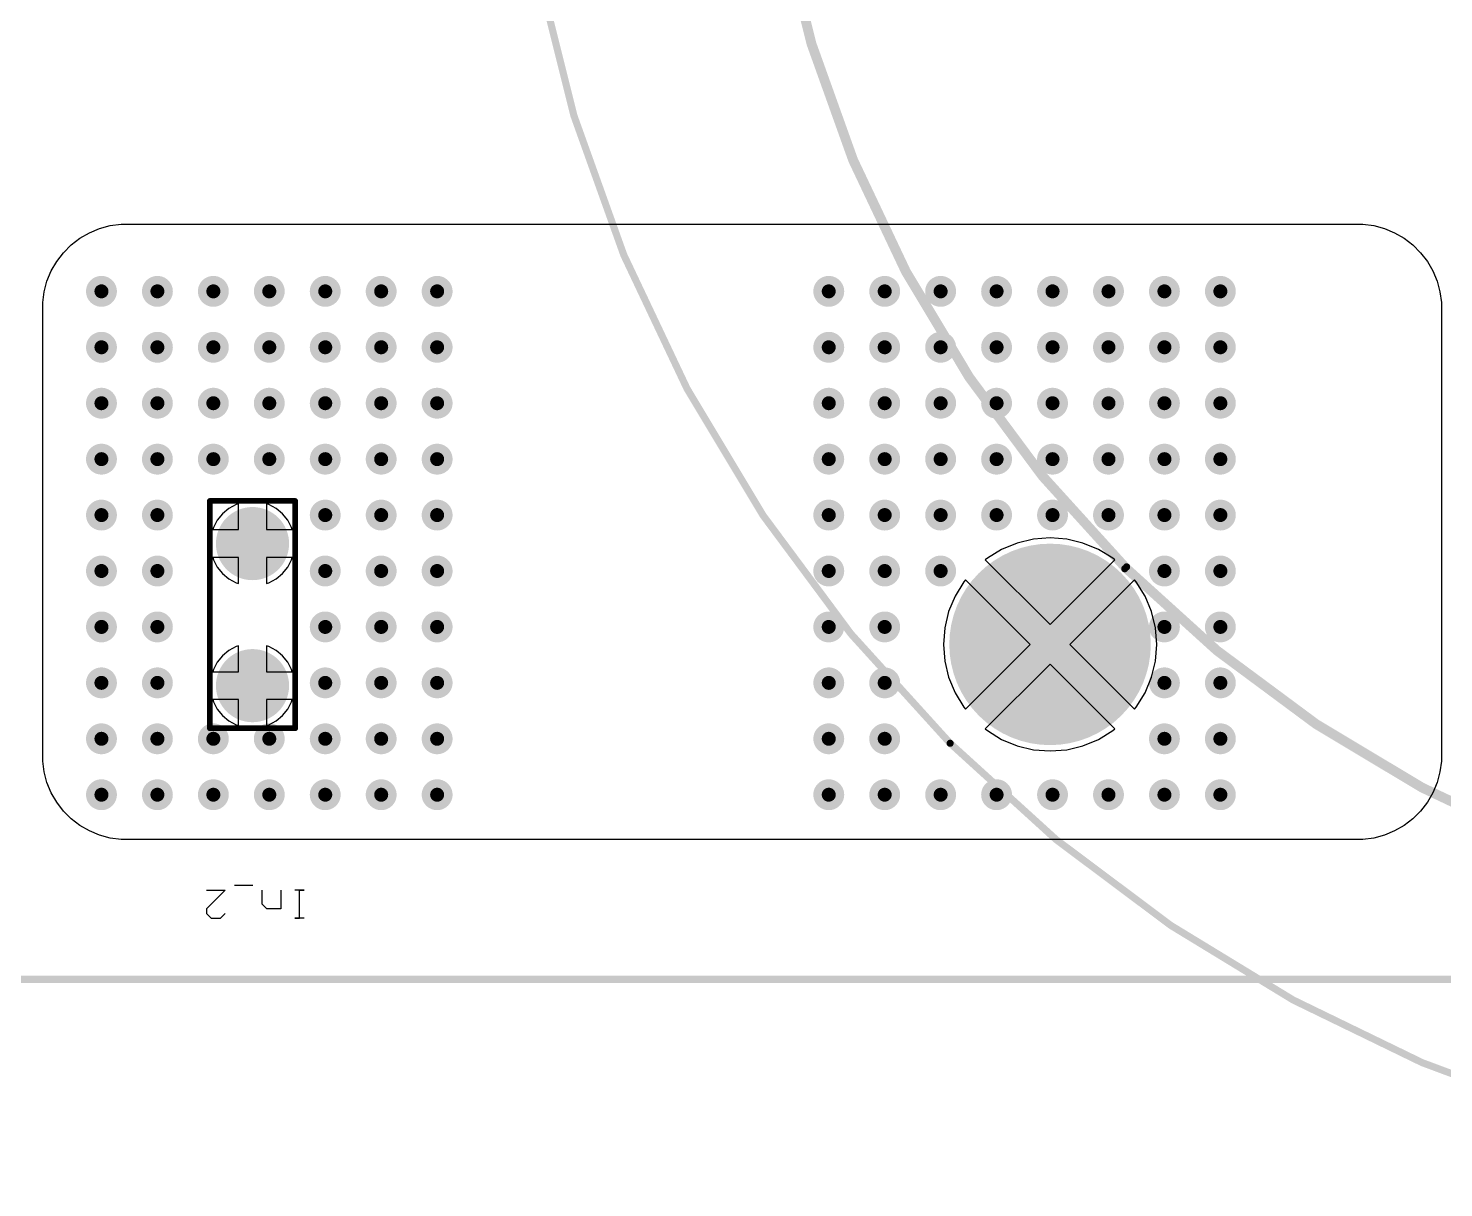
# Model space of a CAD drawing. Header units: millimetres. Extents: x -4 to 213, y -4 to 210.
# Drawn here: x 65.4 to 116, y 17.9 to 59.4 of the extents above; entities that cross this region are included whole.
import ezdxf

# ---------------------------------------------------------------- set-up
doc = ezdxf.new("R2010")
doc.units = ezdxf.units.MM
for name, color, linetype in [('BottomLayer', 5, 'Continuous'), ('BottomSolder', 6, 'Continuous'), ('Mechanical1', 6, 'Continuous'), ('Mechanical13', 56, 'Continuous'), ('Mechanical15', 56, 'Continuous'), ('MultiLayer', 9, 'Continuous'), ('PadHoleLayer', 156, 'Continuous'), ('TopLayer', 1, 'Continuous'), ('TopOverlay', 2, 'Continuous'), ('TopSolder', 216, 'Continuous'), ('ViaHoleLayer', 16, 'Continuous')]:
    doc.layers.add(name, color=color, linetype=linetype)

# ---------------------------------------------------------------- blocks, each defined once
blk = doc.blocks.new('DROSS__900_450_UH__R100230_041_000_33')
at = {"layer": 'BottomLayer', "const_width": 3.5}
blk.add_lwpolyline([(-50.55, -0.025, 1), (-47.05, -0.025, 1)], format="xyb", close=True, dxfattribs=at)
at = {"layer": 'BottomSolder', "const_width": 3.602}
blk.add_lwpolyline([(-50.601, -0.025, 1), (-46.999, -0.025, 1)], format="xyb", close=True, dxfattribs=at)
at = {"layer": 'Mechanical13'}
for points, const_width in [([(44.904, 0, 1), (-44.904, 0, 1)], 0.254), ([(-44.968, 0, 1), (-44.841, 0, 1)], 0.127)]:
    blk.add_lwpolyline(points, format="xyb", close=True, dxfattribs=dict(at, const_width=const_width))
at = {"layer": 'Mechanical15'}
for points, const_width in [([(53.825, 0, 1), (-53.825, 0, 1)], 0.254), ([(-53.889, 0, 1), (-53.762, 0, 1)], 0.127)]:
    blk.add_lwpolyline(points, format="xyb", close=True, dxfattribs=dict(at, const_width=const_width))
at = {"layer": 'MultiLayer', "const_width": 3.5}
blk.add_lwpolyline([(-50.55, -0.025, 1), (-47.05, -0.025, 1)], format="xyb", close=True, dxfattribs=at)
at = {"layer": 'PadHoleLayer', "const_width": 2.5}
blk.add_lwpolyline([(-50.05, -0.025, 1), (-47.55, -0.025, 1)], format="xyb", close=True, dxfattribs=at)
at = {"layer": 'TopLayer', "const_width": 3.5}
blk.add_lwpolyline([(-50.55, -0.025, 1), (-47.05, -0.025, 1)], format="xyb", close=True, dxfattribs=at)
at = {"layer": 'TopOverlay'}
for points, const_width in [([(45, 0, 1), (-45, 0, 1)], 0.254), ([(-45.063, 0, 1), (-44.936, 0, 1)], 0.127)]:
    blk.add_lwpolyline(points, format="xyb", close=True, dxfattribs=dict(at, const_width=const_width))
at = {"layer": 'TopSolder', "const_width": 3.602}
blk.add_lwpolyline([(-50.601, -0.025, 1), (-46.999, -0.025, 1)], format="xyb", close=True, dxfattribs=at)
blk = doc.blocks.new('63849_1_INSULATOR_154719_1__45')
at = {"layer": 'BottomLayer', "const_width": 1.206}
for points in [[(-0.603, 0, 1), (0.603, 0, 1)], [(4.477, 0, 1), (5.683, 0, 1)]]:
    blk.add_lwpolyline(points, format="xyb", close=True, dxfattribs=at)
at = {"layer": 'BottomSolder', "const_width": 1.308}
for points in [[(-0.654, 0, 1), (0.654, 0, 1)], [(4.426, 0, 1), (5.734, 0, 1)]]:
    blk.add_lwpolyline(points, format="xyb", close=True, dxfattribs=at)
at = {"layer": 'MultiLayer', "const_width": 1.206}
for points in [[(-0.603, 0, 1), (0.603, 0, 1)], [(4.477, 0, 1), (5.683, 0, 1)]]:
    blk.add_lwpolyline(points, format="xyb", close=True, dxfattribs=at)
at = {"layer": 'PadHoleLayer', "const_width": 0.75}
for points in [[(-0.375, 0, 1), (0.375, 0, 1)], [(4.705, 0, 1), (5.455, 0, 1)]]:
    blk.add_lwpolyline(points, format="xyb", close=True, dxfattribs=at)
at = {"layer": 'TopLayer', "const_width": 1.206}
for points in [[(-0.603, 0, 1), (0.603, 0, 1)], [(4.477, 0, 1), (5.683, 0, 1)]]:
    blk.add_lwpolyline(points, format="xyb", close=True, dxfattribs=at)
at = {"layer": 'TopOverlay', "const_width": 0.203}
for points in [[(6.604, 1.524), (-1.524, 1.524)], [(-1.524, -1.524), (-1.524, 1.524)], [(6.604, -1.524), (6.604, 1.524)], [(6.604, -1.524), (-1.524, -1.524)]]:
    blk.add_lwpolyline(points, dxfattribs=at)
at = {"layer": 'TopOverlay', "const_width": 0.102}
for points in [[(-1.575, 1.524, 1), (-1.473, 1.524, 1)], [(-1.575, 1.524, 1), (-1.473, 1.524, 1)], [(6.553, 1.524, 1), (6.655, 1.524, 1)], [(6.553, 1.524, 1), (6.655, 1.524, 1)], [(-1.575, -1.524, 1), (-1.473, -1.524, 1)], [(-1.575, -1.524, 1), (-1.473, -1.524, 1)], [(6.553, -1.524, 1), (6.655, -1.524, 1)], [(6.553, -1.524, 1), (6.655, -1.524, 1)]]:
    blk.add_lwpolyline(points, format="xyb", close=True, dxfattribs=at)
at = {"layer": 'TopSolder', "const_width": 1.308}
for points in [[(-0.654, 0, 1), (0.654, 0, 1)], [(4.426, 0, 1), (5.734, 0, 1)]]:
    blk.add_lwpolyline(points, format="xyb", close=True, dxfattribs=at)

msp = doc.modelspace()

# ---------------------------------------------------------------- linework, layer by layer
at = {"layer": 'BottomLayer'}
for p, q in [((67.57, 52.096), (67.934, 52.247)), ((67.934, 52.247), (68.313, 52.349)), ((68.313, 52.349), (68.703, 52.4)), ((68.703, 52.4), (68.9, 52.4)), ((68.9, 52.4), (112.9, 52.4)), ((112.9, 52.4), (112.9, 52.4)), ((112.9, 52.4), (112.9, 52.4)), ((112.9, 52.4), (113.097, 52.4)), ((113.097, 52.4), (113.487, 52.349)), ((113.487, 52.349), (113.866, 52.247)), ((113.866, 52.247), (114.23, 52.096)), ((66.64, 51.382), (66.918, 51.66)), ((66.918, 51.66), (67.23, 51.9)), ((67.23, 51.9), (67.57, 52.096)), ((114.23, 52.096), (114.57, 51.9)), ((114.57, 51.9), (114.882, 51.66)), ((114.882, 51.66), (115.16, 51.382)), ((66.4, 51.07), (66.64, 51.382)), ((115.16, 51.382), (115.4, 51.07)), ((66.053, 50.366), (66.204, 50.73)), ((66.204, 50.73), (66.4, 51.07)), ((115.4, 51.07), (115.596, 50.73)), ((115.596, 50.73), (115.747, 50.366)), ((65.951, 49.987), (66.053, 50.366)), ((115.747, 50.366), (115.849, 49.987)), ((65.9, 49.597), (65.951, 49.987)), ((65.9, 49.4), (65.9, 49.597)), ((115.849, 49.987), (115.9, 49.597)), ((115.9, 49.597), (115.9, 49.4)), ((65.9, 33.4), (65.9, 49.4)), ((65.9, 49.4), (65.9, 49.4)), ((65.9, 49.4), (65.9, 49.4)), ((115.9, 49.4), (115.9, 33.4)), ((65.9, 33.203), (65.9, 33.4)), ((115.9, 33.4), (115.9, 33.4)), ((115.9, 33.4), (115.9, 33.203)), ((65.951, 32.813), (65.9, 33.203)), ((115.9, 33.203), (115.849, 32.813)), ((66.053, 32.434), (65.951, 32.813)), ((66.204, 32.07), (66.053, 32.434)), ((115.747, 32.434), (115.596, 32.07)), ((115.849, 32.813), (115.747, 32.434)), ((66.4, 31.73), (66.204, 32.07)), ((115.596, 32.07), (115.4, 31.73)), ((66.64, 31.418), (66.4, 31.73)), ((66.918, 31.14), (66.64, 31.418)), ((115.16, 31.418), (114.882, 31.14)), ((115.4, 31.73), (115.16, 31.418)), ((67.23, 30.9), (66.918, 31.14)), ((67.57, 30.704), (67.23, 30.9)), ((114.57, 30.9), (114.23, 30.704)), ((114.882, 31.14), (114.57, 30.9)), ((67.934, 30.553), (67.57, 30.704)), ((68.313, 30.451), (67.934, 30.553)), ((68.703, 30.4), (68.313, 30.451)), ((68.9, 30.4), (68.703, 30.4)), ((112.9, 30.4), (68.9, 30.4)), ((68.9, 30.4), (68.9, 30.4)), ((113.097, 30.4), (112.9, 30.4)), ((113.487, 30.451), (113.097, 30.4)), ((113.866, 30.553), (113.487, 30.451)), ((114.23, 30.704), (113.866, 30.553))]:
    msp.add_line(p, q, dxfattribs=at)
at = {"layer": 'BottomLayer', "const_width": 0.45}
for points in [[(67.775, 50, 1), (68.225, 50, 1)], [(69.775, 50, 1), (70.225, 50, 1)], [(71.775, 50, 1), (72.225, 50, 1)], [(73.775, 50, 1), (74.225, 50, 1)], [(75.775, 50, 1), (76.225, 50, 1)], [(77.775, 50, 1), (78.225, 50, 1)], [(79.775, 50, 1), (80.225, 50, 1)], [(93.775, 50, 1), (94.225, 50, 1)], [(95.775, 50, 1), (96.225, 50, 1)], [(97.775, 50, 1), (98.225, 50, 1)], [(99.775, 50, 1), (100.225, 50, 1)], [(101.775, 50, 1), (102.225, 50, 1)], [(103.775, 50, 1), (104.225, 50, 1)], [(105.775, 50, 1), (106.225, 50, 1)], [(107.775, 50, 1), (108.225, 50, 1)], [(67.775, 48, 1), (68.225, 48, 1)], [(69.775, 48, 1), (70.225, 48, 1)], [(71.775, 48, 1), (72.225, 48, 1)], [(73.775, 48, 1), (74.225, 48, 1)], [(75.775, 48, 1), (76.225, 48, 1)], [(77.775, 48, 1), (78.225, 48, 1)], [(79.775, 48, 1), (80.225, 48, 1)], [(93.775, 48, 1), (94.225, 48, 1)], [(95.775, 48, 1), (96.225, 48, 1)], [(97.775, 48, 1), (98.225, 48, 1)], [(99.775, 48, 1), (100.225, 48, 1)], [(101.775, 48, 1), (102.225, 48, 1)], [(103.775, 48, 1), (104.225, 48, 1)], [(105.775, 48, 1), (106.225, 48, 1)], [(107.775, 48, 1), (108.225, 48, 1)], [(67.775, 46, 1), (68.225, 46, 1)], [(69.775, 46, 1), (70.225, 46, 1)], [(71.775, 46, 1), (72.225, 46, 1)], [(73.775, 46, 1), (74.225, 46, 1)], [(75.775, 46, 1), (76.225, 46, 1)], [(77.775, 46, 1), (78.225, 46, 1)], [(79.775, 46, 1), (80.225, 46, 1)], [(93.775, 46, 1), (94.225, 46, 1)], [(95.775, 46, 1), (96.225, 46, 1)], [(97.775, 46, 1), (98.225, 46, 1)], [(99.775, 46, 1), (100.225, 46, 1)], [(101.775, 46, 1), (102.225, 46, 1)], [(103.775, 46, 1), (104.225, 46, 1)], [(105.775, 46, 1), (106.225, 46, 1)], [(107.775, 46, 1), (108.225, 46, 1)], [(67.775, 44, 1), (68.225, 44, 1)], [(69.775, 44, 1), (70.225, 44, 1)], [(71.775, 44, 1), (72.225, 44, 1)], [(73.775, 44, 1), (74.225, 44, 1)], [(75.775, 44, 1), (76.225, 44, 1)], [(77.775, 44, 1), (78.225, 44, 1)], [(79.775, 44, 1), (80.225, 44, 1)], [(93.775, 44, 1), (94.225, 44, 1)], [(95.775, 44, 1), (96.225, 44, 1)], [(97.775, 44, 1), (98.225, 44, 1)], [(99.775, 44, 1), (100.225, 44, 1)], [(101.775, 44, 1), (102.225, 44, 1)], [(103.775, 44, 1), (104.225, 44, 1)], [(105.775, 44, 1), (106.225, 44, 1)], [(107.775, 44, 1), (108.225, 44, 1)], [(67.775, 42, 1), (68.225, 42, 1)], [(69.775, 42, 1), (70.225, 42, 1)], [(75.775, 42, 1), (76.225, 42, 1)], [(77.775, 42, 1), (78.225, 42, 1)], [(79.775, 42, 1), (80.225, 42, 1)], [(93.775, 42, 1), (94.225, 42, 1)], [(95.775, 42, 1), (96.225, 42, 1)], [(97.775, 42, 1), (98.225, 42, 1)], [(99.775, 42, 1), (100.225, 42, 1)], [(101.775, 42, 1), (102.225, 42, 1)], [(103.775, 42, 1), (104.225, 42, 1)], [(105.775, 42, 1), (106.225, 42, 1)], [(107.775, 42, 1), (108.225, 42, 1)], [(67.775, 40, 1), (68.225, 40, 1)], [(69.775, 40, 1), (70.225, 40, 1)], [(75.775, 40, 1), (76.225, 40, 1)], [(77.775, 40, 1), (78.225, 40, 1)], [(79.775, 40, 1), (80.225, 40, 1)], [(93.775, 40, 1), (94.225, 40, 1)], [(95.775, 40, 1), (96.225, 40, 1)], [(97.775, 40, 1), (98.225, 40, 1)], [(105.775, 40, 1), (106.225, 40, 1)], [(107.775, 40, 1), (108.225, 40, 1)], [(67.775, 38, 1), (68.225, 38, 1)], [(69.775, 38, 1), (70.225, 38, 1)], [(75.775, 38, 1), (76.225, 38, 1)], [(77.775, 38, 1), (78.225, 38, 1)], [(79.775, 38, 1), (80.225, 38, 1)], [(93.775, 38, 1), (94.225, 38, 1)], [(95.775, 38, 1), (96.225, 38, 1)], [(105.775, 38, 1), (106.225, 38, 1)], [(107.775, 38, 1), (108.225, 38, 1)], [(67.775, 36, 1), (68.225, 36, 1)], [(69.775, 36, 1), (70.225, 36, 1)], [(75.775, 36, 1), (76.225, 36, 1)], [(77.775, 36, 1), (78.225, 36, 1)], [(79.775, 36, 1), (80.225, 36, 1)], [(93.775, 36, 1), (94.225, 36, 1)], [(95.775, 36, 1), (96.225, 36, 1)], [(105.775, 36, 1), (106.225, 36, 1)], [(107.775, 36, 1), (108.225, 36, 1)], [(67.775, 34, 1), (68.225, 34, 1)], [(69.775, 34, 1), (70.225, 34, 1)], [(71.775, 34, 1), (72.225, 34, 1)], [(73.775, 34, 1), (74.225, 34, 1)], [(75.775, 34, 1), (76.225, 34, 1)], [(77.775, 34, 1), (78.225, 34, 1)], [(79.775, 34, 1), (80.225, 34, 1)], [(93.775, 34, 1), (94.225, 34, 1)], [(95.775, 34, 1), (96.225, 34, 1)], [(105.775, 34, 1), (106.225, 34, 1)], [(107.775, 34, 1), (108.225, 34, 1)], [(67.775, 32, 1), (68.225, 32, 1)], [(69.775, 32, 1), (70.225, 32, 1)], [(71.775, 32, 1), (72.225, 32, 1)], [(73.775, 32, 1), (74.225, 32, 1)], [(75.775, 32, 1), (76.225, 32, 1)], [(77.775, 32, 1), (78.225, 32, 1)], [(79.775, 32, 1), (80.225, 32, 1)], [(93.775, 32, 1), (94.225, 32, 1)], [(95.775, 32, 1), (96.225, 32, 1)], [(97.775, 32, 1), (98.225, 32, 1)], [(99.775, 32, 1), (100.225, 32, 1)], [(101.775, 32, 1), (102.225, 32, 1)], [(103.775, 32, 1), (104.225, 32, 1)], [(105.775, 32, 1), (106.225, 32, 1)], [(107.775, 32, 1), (108.225, 32, 1)]]:
    msp.add_lwpolyline(points, format="xyb", close=True, dxfattribs=at)
at = {"layer": 'BottomSolder', "const_width": 0.552}
for points in [[(67.724, 50, 1), (68.276, 50, 1)], [(69.724, 50, 1), (70.276, 50, 1)], [(71.724, 50, 1), (72.276, 50, 1)], [(73.724, 50, 1), (74.276, 50, 1)], [(75.724, 50, 1), (76.276, 50, 1)], [(77.724, 50, 1), (78.276, 50, 1)], [(79.724, 50, 1), (80.276, 50, 1)], [(93.724, 50, 1), (94.276, 50, 1)], [(95.724, 50, 1), (96.276, 50, 1)], [(97.724, 50, 1), (98.276, 50, 1)], [(99.724, 50, 1), (100.276, 50, 1)], [(101.724, 50, 1), (102.276, 50, 1)], [(103.724, 50, 1), (104.276, 50, 1)], [(105.724, 50, 1), (106.276, 50, 1)], [(107.724, 50, 1), (108.276, 50, 1)], [(67.724, 48, 1), (68.276, 48, 1)], [(69.724, 48, 1), (70.276, 48, 1)], [(71.724, 48, 1), (72.276, 48, 1)], [(73.724, 48, 1), (74.276, 48, 1)], [(75.724, 48, 1), (76.276, 48, 1)], [(77.724, 48, 1), (78.276, 48, 1)], [(79.724, 48, 1), (80.276, 48, 1)], [(93.724, 48, 1), (94.276, 48, 1)], [(95.724, 48, 1), (96.276, 48, 1)], [(97.724, 48, 1), (98.276, 48, 1)], [(99.724, 48, 1), (100.276, 48, 1)], [(101.724, 48, 1), (102.276, 48, 1)], [(103.724, 48, 1), (104.276, 48, 1)], [(105.724, 48, 1), (106.276, 48, 1)], [(107.724, 48, 1), (108.276, 48, 1)], [(67.724, 46, 1), (68.276, 46, 1)], [(69.724, 46, 1), (70.276, 46, 1)], [(71.724, 46, 1), (72.276, 46, 1)], [(73.724, 46, 1), (74.276, 46, 1)], [(75.724, 46, 1), (76.276, 46, 1)], [(77.724, 46, 1), (78.276, 46, 1)], [(79.724, 46, 1), (80.276, 46, 1)], [(93.724, 46, 1), (94.276, 46, 1)], [(95.724, 46, 1), (96.276, 46, 1)], [(97.724, 46, 1), (98.276, 46, 1)], [(99.724, 46, 1), (100.276, 46, 1)], [(101.724, 46, 1), (102.276, 46, 1)], [(103.724, 46, 1), (104.276, 46, 1)], [(105.724, 46, 1), (106.276, 46, 1)], [(107.724, 46, 1), (108.276, 46, 1)], [(67.724, 44, 1), (68.276, 44, 1)], [(69.724, 44, 1), (70.276, 44, 1)], [(71.724, 44, 1), (72.276, 44, 1)], [(73.724, 44, 1), (74.276, 44, 1)], [(75.724, 44, 1), (76.276, 44, 1)], [(77.724, 44, 1), (78.276, 44, 1)], [(79.724, 44, 1), (80.276, 44, 1)], [(93.724, 44, 1), (94.276, 44, 1)], [(95.724, 44, 1), (96.276, 44, 1)], [(97.724, 44, 1), (98.276, 44, 1)], [(99.724, 44, 1), (100.276, 44, 1)], [(101.724, 44, 1), (102.276, 44, 1)], [(103.724, 44, 1), (104.276, 44, 1)], [(105.724, 44, 1), (106.276, 44, 1)], [(107.724, 44, 1), (108.276, 44, 1)], [(67.724, 42, 1), (68.276, 42, 1)], [(69.724, 42, 1), (70.276, 42, 1)], [(75.724, 42, 1), (76.276, 42, 1)], [(77.724, 42, 1), (78.276, 42, 1)], [(79.724, 42, 1), (80.276, 42, 1)], [(93.724, 42, 1), (94.276, 42, 1)], [(95.724, 42, 1), (96.276, 42, 1)], [(97.724, 42, 1), (98.276, 42, 1)], [(99.724, 42, 1), (100.276, 42, 1)], [(101.724, 42, 1), (102.276, 42, 1)], [(103.724, 42, 1), (104.276, 42, 1)], [(105.724, 42, 1), (106.276, 42, 1)], [(107.724, 42, 1), (108.276, 42, 1)], [(67.724, 40, 1), (68.276, 40, 1)], [(69.724, 40, 1), (70.276, 40, 1)], [(75.724, 40, 1), (76.276, 40, 1)], [(77.724, 40, 1), (78.276, 40, 1)], [(79.724, 40, 1), (80.276, 40, 1)], [(93.724, 40, 1), (94.276, 40, 1)], [(95.724, 40, 1), (96.276, 40, 1)], [(97.724, 40, 1), (98.276, 40, 1)], [(105.724, 40, 1), (106.276, 40, 1)], [(107.724, 40, 1), (108.276, 40, 1)], [(67.724, 38, 1), (68.276, 38, 1)], [(69.724, 38, 1), (70.276, 38, 1)], [(75.724, 38, 1), (76.276, 38, 1)], [(77.724, 38, 1), (78.276, 38, 1)], [(79.724, 38, 1), (80.276, 38, 1)], [(93.724, 38, 1), (94.276, 38, 1)], [(95.724, 38, 1), (96.276, 38, 1)], [(105.724, 38, 1), (106.276, 38, 1)], [(107.724, 38, 1), (108.276, 38, 1)], [(67.724, 36, 1), (68.276, 36, 1)], [(69.724, 36, 1), (70.276, 36, 1)], [(75.724, 36, 1), (76.276, 36, 1)], [(77.724, 36, 1), (78.276, 36, 1)], [(79.724, 36, 1), (80.276, 36, 1)], [(93.724, 36, 1), (94.276, 36, 1)], [(95.724, 36, 1), (96.276, 36, 1)], [(105.724, 36, 1), (106.276, 36, 1)], [(107.724, 36, 1), (108.276, 36, 1)], [(67.724, 34, 1), (68.276, 34, 1)], [(69.724, 34, 1), (70.276, 34, 1)], [(71.724, 34, 1), (72.276, 34, 1)], [(73.724, 34, 1), (74.276, 34, 1)], [(75.724, 34, 1), (76.276, 34, 1)], [(77.724, 34, 1), (78.276, 34, 1)], [(79.724, 34, 1), (80.276, 34, 1)], [(93.724, 34, 1), (94.276, 34, 1)], [(95.724, 34, 1), (96.276, 34, 1)], [(105.724, 34, 1), (106.276, 34, 1)], [(107.724, 34, 1), (108.276, 34, 1)], [(67.724, 32, 1), (68.276, 32, 1)], [(69.724, 32, 1), (70.276, 32, 1)], [(71.724, 32, 1), (72.276, 32, 1)], [(73.724, 32, 1), (74.276, 32, 1)], [(75.724, 32, 1), (76.276, 32, 1)], [(77.724, 32, 1), (78.276, 32, 1)], [(79.724, 32, 1), (80.276, 32, 1)], [(93.724, 32, 1), (94.276, 32, 1)], [(95.724, 32, 1), (96.276, 32, 1)], [(97.724, 32, 1), (98.276, 32, 1)], [(99.724, 32, 1), (100.276, 32, 1)], [(101.724, 32, 1), (102.276, 32, 1)], [(103.724, 32, 1), (104.276, 32, 1)], [(105.724, 32, 1), (106.276, 32, 1)], [(107.724, 32, 1), (108.276, 32, 1)]]:
    msp.add_lwpolyline(points, format="xyb", close=True, dxfattribs=at)
at = {"layer": 'Mechanical1', "const_width": 0.254}
msp.add_lwpolyline([(27.4, 25.4), (180.4, 25.4)], dxfattribs=at)
at = {"layer": 'MultiLayer', "const_width": 0.45}
for points in [[(67.775, 50, 1), (68.225, 50, 1)], [(69.775, 50, 1), (70.225, 50, 1)], [(71.775, 50, 1), (72.225, 50, 1)], [(73.775, 50, 1), (74.225, 50, 1)], [(75.775, 50, 1), (76.225, 50, 1)], [(77.775, 50, 1), (78.225, 50, 1)], [(79.775, 50, 1), (80.225, 50, 1)], [(93.775, 50, 1), (94.225, 50, 1)], [(95.775, 50, 1), (96.225, 50, 1)], [(97.775, 50, 1), (98.225, 50, 1)], [(99.775, 50, 1), (100.225, 50, 1)], [(101.775, 50, 1), (102.225, 50, 1)], [(103.775, 50, 1), (104.225, 50, 1)], [(105.775, 50, 1), (106.225, 50, 1)], [(107.775, 50, 1), (108.225, 50, 1)], [(67.775, 48, 1), (68.225, 48, 1)], [(69.775, 48, 1), (70.225, 48, 1)], [(71.775, 48, 1), (72.225, 48, 1)], [(73.775, 48, 1), (74.225, 48, 1)], [(75.775, 48, 1), (76.225, 48, 1)], [(77.775, 48, 1), (78.225, 48, 1)], [(79.775, 48, 1), (80.225, 48, 1)], [(93.775, 48, 1), (94.225, 48, 1)], [(95.775, 48, 1), (96.225, 48, 1)], [(97.775, 48, 1), (98.225, 48, 1)], [(99.775, 48, 1), (100.225, 48, 1)], [(101.775, 48, 1), (102.225, 48, 1)], [(103.775, 48, 1), (104.225, 48, 1)], [(105.775, 48, 1), (106.225, 48, 1)], [(107.775, 48, 1), (108.225, 48, 1)], [(67.775, 46, 1), (68.225, 46, 1)], [(69.775, 46, 1), (70.225, 46, 1)], [(71.775, 46, 1), (72.225, 46, 1)], [(73.775, 46, 1), (74.225, 46, 1)], [(75.775, 46, 1), (76.225, 46, 1)], [(77.775, 46, 1), (78.225, 46, 1)], [(79.775, 46, 1), (80.225, 46, 1)], [(93.775, 46, 1), (94.225, 46, 1)], [(95.775, 46, 1), (96.225, 46, 1)], [(97.775, 46, 1), (98.225, 46, 1)], [(99.775, 46, 1), (100.225, 46, 1)], [(101.775, 46, 1), (102.225, 46, 1)], [(103.775, 46, 1), (104.225, 46, 1)], [(105.775, 46, 1), (106.225, 46, 1)], [(107.775, 46, 1), (108.225, 46, 1)], [(67.775, 44, 1), (68.225, 44, 1)], [(69.775, 44, 1), (70.225, 44, 1)], [(71.775, 44, 1), (72.225, 44, 1)], [(73.775, 44, 1), (74.225, 44, 1)], [(75.775, 44, 1), (76.225, 44, 1)], [(77.775, 44, 1), (78.225, 44, 1)], [(79.775, 44, 1), (80.225, 44, 1)], [(93.775, 44, 1), (94.225, 44, 1)], [(95.775, 44, 1), (96.225, 44, 1)], [(97.775, 44, 1), (98.225, 44, 1)], [(99.775, 44, 1), (100.225, 44, 1)], [(101.775, 44, 1), (102.225, 44, 1)], [(103.775, 44, 1), (104.225, 44, 1)], [(105.775, 44, 1), (106.225, 44, 1)], [(107.775, 44, 1), (108.225, 44, 1)], [(67.775, 42, 1), (68.225, 42, 1)], [(69.775, 42, 1), (70.225, 42, 1)], [(75.775, 42, 1), (76.225, 42, 1)], [(77.775, 42, 1), (78.225, 42, 1)], [(79.775, 42, 1), (80.225, 42, 1)], [(93.775, 42, 1), (94.225, 42, 1)], [(95.775, 42, 1), (96.225, 42, 1)], [(97.775, 42, 1), (98.225, 42, 1)], [(99.775, 42, 1), (100.225, 42, 1)], [(101.775, 42, 1), (102.225, 42, 1)], [(103.775, 42, 1), (104.225, 42, 1)], [(105.775, 42, 1), (106.225, 42, 1)], [(107.775, 42, 1), (108.225, 42, 1)], [(67.775, 40, 1), (68.225, 40, 1)], [(69.775, 40, 1), (70.225, 40, 1)], [(75.775, 40, 1), (76.225, 40, 1)], [(77.775, 40, 1), (78.225, 40, 1)], [(79.775, 40, 1), (80.225, 40, 1)], [(93.775, 40, 1), (94.225, 40, 1)], [(95.775, 40, 1), (96.225, 40, 1)], [(97.775, 40, 1), (98.225, 40, 1)], [(105.775, 40, 1), (106.225, 40, 1)], [(107.775, 40, 1), (108.225, 40, 1)], [(67.775, 38, 1), (68.225, 38, 1)], [(69.775, 38, 1), (70.225, 38, 1)], [(75.775, 38, 1), (76.225, 38, 1)], [(77.775, 38, 1), (78.225, 38, 1)], [(79.775, 38, 1), (80.225, 38, 1)], [(93.775, 38, 1), (94.225, 38, 1)], [(95.775, 38, 1), (96.225, 38, 1)], [(105.775, 38, 1), (106.225, 38, 1)], [(107.775, 38, 1), (108.225, 38, 1)], [(67.775, 36, 1), (68.225, 36, 1)], [(69.775, 36, 1), (70.225, 36, 1)], [(75.775, 36, 1), (76.225, 36, 1)], [(77.775, 36, 1), (78.225, 36, 1)], [(79.775, 36, 1), (80.225, 36, 1)], [(93.775, 36, 1), (94.225, 36, 1)], [(95.775, 36, 1), (96.225, 36, 1)], [(105.775, 36, 1), (106.225, 36, 1)], [(107.775, 36, 1), (108.225, 36, 1)], [(67.775, 34, 1), (68.225, 34, 1)], [(69.775, 34, 1), (70.225, 34, 1)], [(71.775, 34, 1), (72.225, 34, 1)], [(73.775, 34, 1), (74.225, 34, 1)], [(75.775, 34, 1), (76.225, 34, 1)], [(77.775, 34, 1), (78.225, 34, 1)], [(79.775, 34, 1), (80.225, 34, 1)], [(93.775, 34, 1), (94.225, 34, 1)], [(95.775, 34, 1), (96.225, 34, 1)], [(105.775, 34, 1), (106.225, 34, 1)], [(107.775, 34, 1), (108.225, 34, 1)], [(67.775, 32, 1), (68.225, 32, 1)], [(69.775, 32, 1), (70.225, 32, 1)], [(71.775, 32, 1), (72.225, 32, 1)], [(73.775, 32, 1), (74.225, 32, 1)], [(75.775, 32, 1), (76.225, 32, 1)], [(77.775, 32, 1), (78.225, 32, 1)], [(79.775, 32, 1), (80.225, 32, 1)], [(93.775, 32, 1), (94.225, 32, 1)], [(95.775, 32, 1), (96.225, 32, 1)], [(97.775, 32, 1), (98.225, 32, 1)], [(99.775, 32, 1), (100.225, 32, 1)], [(101.775, 32, 1), (102.225, 32, 1)], [(103.775, 32, 1), (104.225, 32, 1)], [(105.775, 32, 1), (106.225, 32, 1)], [(107.775, 32, 1), (108.225, 32, 1)]]:
    msp.add_lwpolyline(points, format="xyb", close=True, dxfattribs=at)
at = {"layer": 'TopLayer'}
for p, q in [((67.57, 52.096), (67.934, 52.247)), ((67.934, 52.247), (68.313, 52.349)), ((68.313, 52.349), (68.703, 52.4)), ((68.703, 52.4), (68.9, 52.4)), ((68.9, 52.4), (112.9, 52.4)), ((112.9, 52.4), (112.9, 52.4)), ((112.9, 52.4), (113.097, 52.4)), ((113.097, 52.4), (113.487, 52.349)), ((113.487, 52.349), (113.866, 52.247)), ((113.866, 52.247), (114.23, 52.096)), ((66.64, 51.382), (66.918, 51.66)), ((66.918, 51.66), (67.23, 51.9)), ((67.23, 51.9), (67.57, 52.096)), ((114.23, 52.096), (114.57, 51.9)), ((114.57, 51.9), (114.882, 51.66)), ((114.882, 51.66), (115.16, 51.382)), ((66.4, 51.07), (66.64, 51.382)), ((115.16, 51.382), (115.4, 51.07)), ((66.053, 50.366), (66.204, 50.73)), ((66.204, 50.73), (66.4, 51.07)), ((115.4, 51.07), (115.596, 50.73)), ((115.596, 50.73), (115.747, 50.366)), ((65.951, 49.987), (66.053, 50.366)), ((115.747, 50.366), (115.849, 49.987)), ((65.9, 49.597), (65.951, 49.987)), ((65.9, 49.4), (65.9, 49.597)), ((115.849, 49.987), (115.9, 49.597)), ((115.9, 49.597), (115.9, 49.4)), ((65.9, 33.4), (65.9, 49.4)), ((65.9, 49.4), (65.9, 49.4)), ((65.9, 49.4), (65.9, 49.4)), ((115.9, 49.4), (115.9, 33.4)), ((72.33, 42.05), (72.141, 41.821)), ((72.559, 42.239), (72.33, 42.05)), ((72.821, 42.379), (72.559, 42.239)), ((72.9, 42.403), (72.821, 42.379)), ((72.9, 41.48), (72.9, 42.403)), ((73.979, 42.379), (73.9, 42.403)), ((73.9, 42.403), (73.9, 41.48)), ((74.241, 42.239), (73.979, 42.379)), ((74.47, 42.05), (74.241, 42.239)), ((74.659, 41.821), (74.47, 42.05)), ((72.001, 41.559), (71.977, 41.48)), ((72.141, 41.821), (72.001, 41.559)), ((74.799, 41.559), (74.659, 41.821)), ((74.823, 41.48), (74.799, 41.559)), ((71.977, 41.48), (72.9, 41.48)), ((73.9, 41.48), (74.823, 41.48)), ((100.733, 41.001), (100.18, 40.772)), ((101.315, 41.14), (100.733, 41.001)), ((101.911, 41.187), (101.315, 41.14)), ((102.507, 41.14), (101.911, 41.187)), ((103.089, 41.001), (102.507, 41.14)), ((103.641, 40.772), (103.089, 41.001)), ((72.9, 40.48), (71.977, 40.48)), ((71.977, 40.48), (72.001, 40.401)), ((72.9, 39.557), (72.9, 40.48)), ((74.823, 40.48), (73.9, 40.48)), ((73.9, 40.48), (73.9, 39.557)), ((74.799, 40.401), (74.823, 40.48)), ((100.18, 40.772), (99.67, 40.459)), ((104.151, 40.459), (103.641, 40.772)), ((72.001, 40.401), (72.141, 40.139)), ((72.141, 40.139), (72.33, 39.91)), ((74.47, 39.91), (74.659, 40.139)), ((74.659, 40.139), (74.799, 40.401)), ((99.67, 40.459), (99.597, 40.397)), ((99.597, 40.397), (101.911, 38.083)), ((101.911, 38.083), (104.225, 40.397)), ((104.225, 40.397), (104.151, 40.459)), ((72.33, 39.91), (72.559, 39.721)), ((72.559, 39.721), (72.821, 39.581)), ((72.821, 39.581), (72.9, 39.557)), ((73.9, 39.557), (73.979, 39.581)), ((73.979, 39.581), (74.241, 39.721)), ((74.241, 39.721), (74.47, 39.91)), ((98.827, 39.616), (98.515, 39.106)), ((98.89, 39.689), (98.827, 39.616)), ((101.204, 37.376), (98.89, 39.689)), ((104.932, 39.689), (102.618, 37.376)), ((104.995, 39.616), (104.932, 39.689)), ((105.307, 39.106), (104.995, 39.616)), ((98.515, 39.106), (98.286, 38.553)), ((105.536, 38.553), (105.307, 39.106)), ((98.286, 38.553), (98.146, 37.972)), ((105.676, 37.972), (105.536, 38.553)), ((98.146, 37.972), (98.099, 37.376)), ((105.723, 37.376), (105.676, 37.972)), ((72.33, 36.97), (72.141, 36.741)), ((72.559, 37.159), (72.33, 36.97)), ((72.821, 37.299), (72.559, 37.159)), ((72.9, 37.323), (72.821, 37.299)), ((72.9, 36.4), (72.9, 37.323)), ((73.979, 37.299), (73.9, 37.323)), ((73.9, 37.323), (73.9, 36.4)), ((74.241, 37.159), (73.979, 37.299)), ((74.47, 36.97), (74.241, 37.159)), ((74.659, 36.741), (74.47, 36.97)), ((98.099, 37.376), (98.146, 36.779)), ((98.89, 35.062), (101.204, 37.376)), ((102.618, 37.376), (104.932, 35.062)), ((105.676, 36.779), (105.723, 37.376)), ((72.001, 36.479), (71.977, 36.4)), ((72.141, 36.741), (72.001, 36.479)), ((74.799, 36.479), (74.659, 36.741)), ((74.823, 36.4), (74.799, 36.479)), ((98.146, 36.779), (98.286, 36.198)), ((101.911, 36.668), (99.597, 34.354)), ((104.225, 34.354), (101.911, 36.668)), ((105.536, 36.198), (105.676, 36.779)), ((71.977, 36.4), (72.9, 36.4)), ((73.9, 36.4), (74.823, 36.4)), ((98.286, 36.198), (98.515, 35.645)), ((105.307, 35.645), (105.536, 36.198)), ((98.515, 35.645), (98.827, 35.135)), ((104.995, 35.135), (105.307, 35.645)), ((72.9, 35.4), (71.977, 35.4)), ((71.977, 35.4), (72.001, 35.321)), ((72.001, 35.321), (72.141, 35.059)), ((72.141, 35.059), (72.33, 34.83)), ((72.9, 34.477), (72.9, 35.4)), ((74.823, 35.4), (73.9, 35.4)), ((73.9, 35.4), (73.9, 34.477)), ((74.47, 34.83), (74.659, 35.059)), ((74.659, 35.059), (74.799, 35.321)), ((74.799, 35.321), (74.823, 35.4)), ((98.827, 35.135), (98.89, 35.062)), ((104.932, 35.062), (104.995, 35.135)), ((72.33, 34.83), (72.559, 34.641)), ((72.559, 34.641), (72.821, 34.501)), ((72.821, 34.501), (72.9, 34.477)), ((73.9, 34.477), (73.979, 34.501)), ((73.979, 34.501), (74.241, 34.641)), ((74.241, 34.641), (74.47, 34.83)), ((99.597, 34.354), (99.67, 34.292)), ((99.67, 34.292), (100.18, 33.979)), ((100.18, 33.979), (100.733, 33.75)), ((103.089, 33.75), (103.641, 33.979)), ((103.641, 33.979), (104.151, 34.292)), ((104.151, 34.292), (104.225, 34.354)), ((65.9, 33.203), (65.9, 33.4)), ((100.733, 33.75), (101.315, 33.611)), ((101.315, 33.611), (101.911, 33.564)), ((101.911, 33.564), (102.507, 33.611)), ((102.507, 33.611), (103.089, 33.75)), ((115.9, 33.4), (115.9, 33.4)), ((115.9, 33.4), (115.9, 33.203)), ((65.951, 32.813), (65.9, 33.203)), ((115.9, 33.203), (115.849, 32.813)), ((66.053, 32.434), (65.951, 32.813)), ((66.204, 32.07), (66.053, 32.434)), ((115.747, 32.434), (115.596, 32.07)), ((115.849, 32.813), (115.747, 32.434)), ((66.4, 31.73), (66.204, 32.07)), ((115.596, 32.07), (115.4, 31.73)), ((66.64, 31.418), (66.4, 31.73)), ((66.918, 31.14), (66.64, 31.418)), ((115.16, 31.418), (114.882, 31.14)), ((115.4, 31.73), (115.16, 31.418)), ((67.23, 30.9), (66.918, 31.14)), ((67.57, 30.704), (67.23, 30.9)), ((114.57, 30.9), (114.23, 30.704)), ((114.882, 31.14), (114.57, 30.9)), ((67.934, 30.553), (67.57, 30.704)), ((68.313, 30.451), (67.934, 30.553)), ((68.703, 30.4), (68.313, 30.451)), ((68.9, 30.4), (68.703, 30.4)), ((112.9, 30.4), (68.9, 30.4)), ((68.9, 30.4), (68.9, 30.4)), ((113.097, 30.4), (112.9, 30.4)), ((113.487, 30.451), (113.097, 30.4)), ((113.866, 30.553), (113.487, 30.451)), ((114.23, 30.704), (113.866, 30.553))]:
    msp.add_line(p, q, dxfattribs=at)
at = {"layer": 'TopLayer', "const_width": 0.45}
for points in [[(67.775, 50, 1), (68.225, 50, 1)], [(69.775, 50, 1), (70.225, 50, 1)], [(71.775, 50, 1), (72.225, 50, 1)], [(73.775, 50, 1), (74.225, 50, 1)], [(75.775, 50, 1), (76.225, 50, 1)], [(77.775, 50, 1), (78.225, 50, 1)], [(79.775, 50, 1), (80.225, 50, 1)], [(93.775, 50, 1), (94.225, 50, 1)], [(95.775, 50, 1), (96.225, 50, 1)], [(97.775, 50, 1), (98.225, 50, 1)], [(99.775, 50, 1), (100.225, 50, 1)], [(101.775, 50, 1), (102.225, 50, 1)], [(103.775, 50, 1), (104.225, 50, 1)], [(105.775, 50, 1), (106.225, 50, 1)], [(107.775, 50, 1), (108.225, 50, 1)], [(67.775, 48, 1), (68.225, 48, 1)], [(69.775, 48, 1), (70.225, 48, 1)], [(71.775, 48, 1), (72.225, 48, 1)], [(73.775, 48, 1), (74.225, 48, 1)], [(75.775, 48, 1), (76.225, 48, 1)], [(77.775, 48, 1), (78.225, 48, 1)], [(79.775, 48, 1), (80.225, 48, 1)], [(93.775, 48, 1), (94.225, 48, 1)], [(95.775, 48, 1), (96.225, 48, 1)], [(97.775, 48, 1), (98.225, 48, 1)], [(99.775, 48, 1), (100.225, 48, 1)], [(101.775, 48, 1), (102.225, 48, 1)], [(103.775, 48, 1), (104.225, 48, 1)], [(105.775, 48, 1), (106.225, 48, 1)], [(107.775, 48, 1), (108.225, 48, 1)], [(67.775, 46, 1), (68.225, 46, 1)], [(69.775, 46, 1), (70.225, 46, 1)], [(71.775, 46, 1), (72.225, 46, 1)], [(73.775, 46, 1), (74.225, 46, 1)], [(75.775, 46, 1), (76.225, 46, 1)], [(77.775, 46, 1), (78.225, 46, 1)], [(79.775, 46, 1), (80.225, 46, 1)], [(93.775, 46, 1), (94.225, 46, 1)], [(95.775, 46, 1), (96.225, 46, 1)], [(97.775, 46, 1), (98.225, 46, 1)], [(99.775, 46, 1), (100.225, 46, 1)], [(101.775, 46, 1), (102.225, 46, 1)], [(103.775, 46, 1), (104.225, 46, 1)], [(105.775, 46, 1), (106.225, 46, 1)], [(107.775, 46, 1), (108.225, 46, 1)], [(67.775, 44, 1), (68.225, 44, 1)], [(69.775, 44, 1), (70.225, 44, 1)], [(71.775, 44, 1), (72.225, 44, 1)], [(73.775, 44, 1), (74.225, 44, 1)], [(75.775, 44, 1), (76.225, 44, 1)], [(77.775, 44, 1), (78.225, 44, 1)], [(79.775, 44, 1), (80.225, 44, 1)], [(93.775, 44, 1), (94.225, 44, 1)], [(95.775, 44, 1), (96.225, 44, 1)], [(97.775, 44, 1), (98.225, 44, 1)], [(99.775, 44, 1), (100.225, 44, 1)], [(101.775, 44, 1), (102.225, 44, 1)], [(103.775, 44, 1), (104.225, 44, 1)], [(105.775, 44, 1), (106.225, 44, 1)], [(107.775, 44, 1), (108.225, 44, 1)], [(67.775, 42, 1), (68.225, 42, 1)], [(69.775, 42, 1), (70.225, 42, 1)], [(75.775, 42, 1), (76.225, 42, 1)], [(77.775, 42, 1), (78.225, 42, 1)], [(79.775, 42, 1), (80.225, 42, 1)], [(93.775, 42, 1), (94.225, 42, 1)], [(95.775, 42, 1), (96.225, 42, 1)], [(97.775, 42, 1), (98.225, 42, 1)], [(99.775, 42, 1), (100.225, 42, 1)], [(101.775, 42, 1), (102.225, 42, 1)], [(103.775, 42, 1), (104.225, 42, 1)], [(105.775, 42, 1), (106.225, 42, 1)], [(107.775, 42, 1), (108.225, 42, 1)], [(67.775, 40, 1), (68.225, 40, 1)], [(69.775, 40, 1), (70.225, 40, 1)], [(75.775, 40, 1), (76.225, 40, 1)], [(77.775, 40, 1), (78.225, 40, 1)], [(79.775, 40, 1), (80.225, 40, 1)], [(93.775, 40, 1), (94.225, 40, 1)], [(95.775, 40, 1), (96.225, 40, 1)], [(97.775, 40, 1), (98.225, 40, 1)], [(105.775, 40, 1), (106.225, 40, 1)], [(107.775, 40, 1), (108.225, 40, 1)], [(67.775, 38, 1), (68.225, 38, 1)], [(69.775, 38, 1), (70.225, 38, 1)], [(75.775, 38, 1), (76.225, 38, 1)], [(77.775, 38, 1), (78.225, 38, 1)], [(79.775, 38, 1), (80.225, 38, 1)], [(93.775, 38, 1), (94.225, 38, 1)], [(95.775, 38, 1), (96.225, 38, 1)], [(105.775, 38, 1), (106.225, 38, 1)], [(107.775, 38, 1), (108.225, 38, 1)], [(67.775, 36, 1), (68.225, 36, 1)], [(69.775, 36, 1), (70.225, 36, 1)], [(75.775, 36, 1), (76.225, 36, 1)], [(77.775, 36, 1), (78.225, 36, 1)], [(79.775, 36, 1), (80.225, 36, 1)], [(93.775, 36, 1), (94.225, 36, 1)], [(95.775, 36, 1), (96.225, 36, 1)], [(105.775, 36, 1), (106.225, 36, 1)], [(107.775, 36, 1), (108.225, 36, 1)], [(67.775, 34, 1), (68.225, 34, 1)], [(69.775, 34, 1), (70.225, 34, 1)], [(71.775, 34, 1), (72.225, 34, 1)], [(73.775, 34, 1), (74.225, 34, 1)], [(75.775, 34, 1), (76.225, 34, 1)], [(77.775, 34, 1), (78.225, 34, 1)], [(79.775, 34, 1), (80.225, 34, 1)], [(93.775, 34, 1), (94.225, 34, 1)], [(95.775, 34, 1), (96.225, 34, 1)], [(105.775, 34, 1), (106.225, 34, 1)], [(107.775, 34, 1), (108.225, 34, 1)], [(67.775, 32, 1), (68.225, 32, 1)], [(69.775, 32, 1), (70.225, 32, 1)], [(71.775, 32, 1), (72.225, 32, 1)], [(73.775, 32, 1), (74.225, 32, 1)], [(75.775, 32, 1), (76.225, 32, 1)], [(77.775, 32, 1), (78.225, 32, 1)], [(79.775, 32, 1), (80.225, 32, 1)], [(93.775, 32, 1), (94.225, 32, 1)], [(95.775, 32, 1), (96.225, 32, 1)], [(97.775, 32, 1), (98.225, 32, 1)], [(99.775, 32, 1), (100.225, 32, 1)], [(101.775, 32, 1), (102.225, 32, 1)], [(103.775, 32, 1), (104.225, 32, 1)], [(105.775, 32, 1), (106.225, 32, 1)], [(107.775, 32, 1), (108.225, 32, 1)]]:
    msp.add_lwpolyline(points, format="xyb", close=True, dxfattribs=at)
at = {"layer": 'TopOverlay'}
for p, q in [((71.751, 28.583), (72.418, 28.583)), ((72.418, 28.583), (71.751, 27.917)), ((73.417, 28.75), (72.751, 28.75)), ((73.75, 28.084), (73.75, 28.583)), ((74.417, 28.583), (74.417, 27.917)), ((75.25, 28.583), (74.917, 28.583)), ((75.083, 27.584), (75.083, 28.583)), ((75.083, 28.583), (75.25, 28.583)), ((71.751, 27.917), (71.751, 27.75)), ((73.917, 27.917), (73.75, 28.084)), ((74.417, 27.917), (73.917, 27.917)), ((71.751, 27.75), (71.918, 27.584)), ((71.918, 27.584), (72.251, 27.584)), ((72.251, 27.584), (72.418, 27.75)), ((75.25, 27.584), (74.917, 27.584)), ((74.917, 27.584), (75.083, 27.584))]:
    msp.add_line(p, q, dxfattribs=at)
at = {"layer": 'TopSolder', "const_width": 0.552}
for points in [[(67.724, 50, 1), (68.276, 50, 1)], [(69.724, 50, 1), (70.276, 50, 1)], [(71.724, 50, 1), (72.276, 50, 1)], [(73.724, 50, 1), (74.276, 50, 1)], [(75.724, 50, 1), (76.276, 50, 1)], [(77.724, 50, 1), (78.276, 50, 1)], [(79.724, 50, 1), (80.276, 50, 1)], [(93.724, 50, 1), (94.276, 50, 1)], [(95.724, 50, 1), (96.276, 50, 1)], [(97.724, 50, 1), (98.276, 50, 1)], [(99.724, 50, 1), (100.276, 50, 1)], [(101.724, 50, 1), (102.276, 50, 1)], [(103.724, 50, 1), (104.276, 50, 1)], [(105.724, 50, 1), (106.276, 50, 1)], [(107.724, 50, 1), (108.276, 50, 1)], [(67.724, 48, 1), (68.276, 48, 1)], [(69.724, 48, 1), (70.276, 48, 1)], [(71.724, 48, 1), (72.276, 48, 1)], [(73.724, 48, 1), (74.276, 48, 1)], [(75.724, 48, 1), (76.276, 48, 1)], [(77.724, 48, 1), (78.276, 48, 1)], [(79.724, 48, 1), (80.276, 48, 1)], [(93.724, 48, 1), (94.276, 48, 1)], [(95.724, 48, 1), (96.276, 48, 1)], [(97.724, 48, 1), (98.276, 48, 1)], [(99.724, 48, 1), (100.276, 48, 1)], [(101.724, 48, 1), (102.276, 48, 1)], [(103.724, 48, 1), (104.276, 48, 1)], [(105.724, 48, 1), (106.276, 48, 1)], [(107.724, 48, 1), (108.276, 48, 1)], [(67.724, 46, 1), (68.276, 46, 1)], [(69.724, 46, 1), (70.276, 46, 1)], [(71.724, 46, 1), (72.276, 46, 1)], [(73.724, 46, 1), (74.276, 46, 1)], [(75.724, 46, 1), (76.276, 46, 1)], [(77.724, 46, 1), (78.276, 46, 1)], [(79.724, 46, 1), (80.276, 46, 1)], [(93.724, 46, 1), (94.276, 46, 1)], [(95.724, 46, 1), (96.276, 46, 1)], [(97.724, 46, 1), (98.276, 46, 1)], [(99.724, 46, 1), (100.276, 46, 1)], [(101.724, 46, 1), (102.276, 46, 1)], [(103.724, 46, 1), (104.276, 46, 1)], [(105.724, 46, 1), (106.276, 46, 1)], [(107.724, 46, 1), (108.276, 46, 1)], [(67.724, 44, 1), (68.276, 44, 1)], [(69.724, 44, 1), (70.276, 44, 1)], [(71.724, 44, 1), (72.276, 44, 1)], [(73.724, 44, 1), (74.276, 44, 1)], [(75.724, 44, 1), (76.276, 44, 1)], [(77.724, 44, 1), (78.276, 44, 1)], [(79.724, 44, 1), (80.276, 44, 1)], [(93.724, 44, 1), (94.276, 44, 1)], [(95.724, 44, 1), (96.276, 44, 1)], [(97.724, 44, 1), (98.276, 44, 1)], [(99.724, 44, 1), (100.276, 44, 1)], [(101.724, 44, 1), (102.276, 44, 1)], [(103.724, 44, 1), (104.276, 44, 1)], [(105.724, 44, 1), (106.276, 44, 1)], [(107.724, 44, 1), (108.276, 44, 1)], [(67.724, 42, 1), (68.276, 42, 1)], [(69.724, 42, 1), (70.276, 42, 1)], [(75.724, 42, 1), (76.276, 42, 1)], [(77.724, 42, 1), (78.276, 42, 1)], [(79.724, 42, 1), (80.276, 42, 1)], [(93.724, 42, 1), (94.276, 42, 1)], [(95.724, 42, 1), (96.276, 42, 1)], [(97.724, 42, 1), (98.276, 42, 1)], [(99.724, 42, 1), (100.276, 42, 1)], [(101.724, 42, 1), (102.276, 42, 1)], [(103.724, 42, 1), (104.276, 42, 1)], [(105.724, 42, 1), (106.276, 42, 1)], [(107.724, 42, 1), (108.276, 42, 1)], [(67.724, 40, 1), (68.276, 40, 1)], [(69.724, 40, 1), (70.276, 40, 1)], [(75.724, 40, 1), (76.276, 40, 1)], [(77.724, 40, 1), (78.276, 40, 1)], [(79.724, 40, 1), (80.276, 40, 1)], [(93.724, 40, 1), (94.276, 40, 1)], [(95.724, 40, 1), (96.276, 40, 1)], [(97.724, 40, 1), (98.276, 40, 1)], [(105.724, 40, 1), (106.276, 40, 1)], [(107.724, 40, 1), (108.276, 40, 1)], [(67.724, 38, 1), (68.276, 38, 1)], [(69.724, 38, 1), (70.276, 38, 1)], [(75.724, 38, 1), (76.276, 38, 1)], [(77.724, 38, 1), (78.276, 38, 1)], [(79.724, 38, 1), (80.276, 38, 1)], [(93.724, 38, 1), (94.276, 38, 1)], [(95.724, 38, 1), (96.276, 38, 1)], [(105.724, 38, 1), (106.276, 38, 1)], [(107.724, 38, 1), (108.276, 38, 1)], [(67.724, 36, 1), (68.276, 36, 1)], [(69.724, 36, 1), (70.276, 36, 1)], [(75.724, 36, 1), (76.276, 36, 1)], [(77.724, 36, 1), (78.276, 36, 1)], [(79.724, 36, 1), (80.276, 36, 1)], [(93.724, 36, 1), (94.276, 36, 1)], [(95.724, 36, 1), (96.276, 36, 1)], [(105.724, 36, 1), (106.276, 36, 1)], [(107.724, 36, 1), (108.276, 36, 1)], [(67.724, 34, 1), (68.276, 34, 1)], [(69.724, 34, 1), (70.276, 34, 1)], [(71.724, 34, 1), (72.276, 34, 1)], [(73.724, 34, 1), (74.276, 34, 1)], [(75.724, 34, 1), (76.276, 34, 1)], [(77.724, 34, 1), (78.276, 34, 1)], [(79.724, 34, 1), (80.276, 34, 1)], [(93.724, 34, 1), (94.276, 34, 1)], [(95.724, 34, 1), (96.276, 34, 1)], [(105.724, 34, 1), (106.276, 34, 1)], [(107.724, 34, 1), (108.276, 34, 1)], [(67.724, 32, 1), (68.276, 32, 1)], [(69.724, 32, 1), (70.276, 32, 1)], [(71.724, 32, 1), (72.276, 32, 1)], [(73.724, 32, 1), (74.276, 32, 1)], [(75.724, 32, 1), (76.276, 32, 1)], [(77.724, 32, 1), (78.276, 32, 1)], [(79.724, 32, 1), (80.276, 32, 1)], [(93.724, 32, 1), (94.276, 32, 1)], [(95.724, 32, 1), (96.276, 32, 1)], [(97.724, 32, 1), (98.276, 32, 1)], [(99.724, 32, 1), (100.276, 32, 1)], [(101.724, 32, 1), (102.276, 32, 1)], [(103.724, 32, 1), (104.276, 32, 1)], [(105.724, 32, 1), (106.276, 32, 1)], [(107.724, 32, 1), (108.276, 32, 1)]]:
    msp.add_lwpolyline(points, format="xyb", close=True, dxfattribs=at)
at = {"layer": 'ViaHoleLayer', "const_width": 0.25}
for points in [[(67.875, 50, 1), (68.125, 50, 1)], [(69.875, 50, 1), (70.125, 50, 1)], [(71.875, 50, 1), (72.125, 50, 1)], [(73.875, 50, 1), (74.125, 50, 1)], [(75.875, 50, 1), (76.125, 50, 1)], [(77.875, 50, 1), (78.125, 50, 1)], [(79.875, 50, 1), (80.125, 50, 1)], [(93.875, 50, 1), (94.125, 50, 1)], [(95.875, 50, 1), (96.125, 50, 1)], [(97.875, 50, 1), (98.125, 50, 1)], [(99.875, 50, 1), (100.125, 50, 1)], [(101.875, 50, 1), (102.125, 50, 1)], [(103.875, 50, 1), (104.125, 50, 1)], [(105.875, 50, 1), (106.125, 50, 1)], [(107.875, 50, 1), (108.125, 50, 1)], [(67.875, 48, 1), (68.125, 48, 1)], [(69.875, 48, 1), (70.125, 48, 1)], [(71.875, 48, 1), (72.125, 48, 1)], [(73.875, 48, 1), (74.125, 48, 1)], [(75.875, 48, 1), (76.125, 48, 1)], [(77.875, 48, 1), (78.125, 48, 1)], [(79.875, 48, 1), (80.125, 48, 1)], [(93.875, 48, 1), (94.125, 48, 1)], [(95.875, 48, 1), (96.125, 48, 1)], [(97.875, 48, 1), (98.125, 48, 1)], [(99.875, 48, 1), (100.125, 48, 1)], [(101.875, 48, 1), (102.125, 48, 1)], [(103.875, 48, 1), (104.125, 48, 1)], [(105.875, 48, 1), (106.125, 48, 1)], [(107.875, 48, 1), (108.125, 48, 1)], [(67.875, 46, 1), (68.125, 46, 1)], [(69.875, 46, 1), (70.125, 46, 1)], [(71.875, 46, 1), (72.125, 46, 1)], [(73.875, 46, 1), (74.125, 46, 1)], [(75.875, 46, 1), (76.125, 46, 1)], [(77.875, 46, 1), (78.125, 46, 1)], [(79.875, 46, 1), (80.125, 46, 1)], [(93.875, 46, 1), (94.125, 46, 1)], [(95.875, 46, 1), (96.125, 46, 1)], [(97.875, 46, 1), (98.125, 46, 1)], [(99.875, 46, 1), (100.125, 46, 1)], [(101.875, 46, 1), (102.125, 46, 1)], [(103.875, 46, 1), (104.125, 46, 1)], [(105.875, 46, 1), (106.125, 46, 1)], [(107.875, 46, 1), (108.125, 46, 1)], [(67.875, 44, 1), (68.125, 44, 1)], [(69.875, 44, 1), (70.125, 44, 1)], [(71.875, 44, 1), (72.125, 44, 1)], [(73.875, 44, 1), (74.125, 44, 1)], [(75.875, 44, 1), (76.125, 44, 1)], [(77.875, 44, 1), (78.125, 44, 1)], [(79.875, 44, 1), (80.125, 44, 1)], [(93.875, 44, 1), (94.125, 44, 1)], [(95.875, 44, 1), (96.125, 44, 1)], [(97.875, 44, 1), (98.125, 44, 1)], [(99.875, 44, 1), (100.125, 44, 1)], [(101.875, 44, 1), (102.125, 44, 1)], [(103.875, 44, 1), (104.125, 44, 1)], [(105.875, 44, 1), (106.125, 44, 1)], [(107.875, 44, 1), (108.125, 44, 1)], [(67.875, 42, 1), (68.125, 42, 1)], [(69.875, 42, 1), (70.125, 42, 1)], [(75.875, 42, 1), (76.125, 42, 1)], [(77.875, 42, 1), (78.125, 42, 1)], [(79.875, 42, 1), (80.125, 42, 1)], [(93.875, 42, 1), (94.125, 42, 1)], [(95.875, 42, 1), (96.125, 42, 1)], [(97.875, 42, 1), (98.125, 42, 1)], [(99.875, 42, 1), (100.125, 42, 1)], [(101.875, 42, 1), (102.125, 42, 1)], [(103.875, 42, 1), (104.125, 42, 1)], [(105.875, 42, 1), (106.125, 42, 1)], [(107.875, 42, 1), (108.125, 42, 1)], [(67.875, 40, 1), (68.125, 40, 1)], [(69.875, 40, 1), (70.125, 40, 1)], [(75.875, 40, 1), (76.125, 40, 1)], [(77.875, 40, 1), (78.125, 40, 1)], [(79.875, 40, 1), (80.125, 40, 1)], [(93.875, 40, 1), (94.125, 40, 1)], [(95.875, 40, 1), (96.125, 40, 1)], [(97.875, 40, 1), (98.125, 40, 1)], [(105.875, 40, 1), (106.125, 40, 1)], [(107.875, 40, 1), (108.125, 40, 1)], [(67.875, 38, 1), (68.125, 38, 1)], [(69.875, 38, 1), (70.125, 38, 1)], [(75.875, 38, 1), (76.125, 38, 1)], [(77.875, 38, 1), (78.125, 38, 1)], [(79.875, 38, 1), (80.125, 38, 1)], [(93.875, 38, 1), (94.125, 38, 1)], [(95.875, 38, 1), (96.125, 38, 1)], [(105.875, 38, 1), (106.125, 38, 1)], [(107.875, 38, 1), (108.125, 38, 1)], [(67.875, 36, 1), (68.125, 36, 1)], [(69.875, 36, 1), (70.125, 36, 1)], [(75.875, 36, 1), (76.125, 36, 1)], [(77.875, 36, 1), (78.125, 36, 1)], [(79.875, 36, 1), (80.125, 36, 1)], [(93.875, 36, 1), (94.125, 36, 1)], [(95.875, 36, 1), (96.125, 36, 1)], [(105.875, 36, 1), (106.125, 36, 1)], [(107.875, 36, 1), (108.125, 36, 1)], [(67.875, 34, 1), (68.125, 34, 1)], [(69.875, 34, 1), (70.125, 34, 1)], [(71.875, 34, 1), (72.125, 34, 1)], [(73.875, 34, 1), (74.125, 34, 1)], [(75.875, 34, 1), (76.125, 34, 1)], [(77.875, 34, 1), (78.125, 34, 1)], [(79.875, 34, 1), (80.125, 34, 1)], [(93.875, 34, 1), (94.125, 34, 1)], [(95.875, 34, 1), (96.125, 34, 1)], [(105.875, 34, 1), (106.125, 34, 1)], [(107.875, 34, 1), (108.125, 34, 1)], [(67.875, 32, 1), (68.125, 32, 1)], [(69.875, 32, 1), (70.125, 32, 1)], [(71.875, 32, 1), (72.125, 32, 1)], [(73.875, 32, 1), (74.125, 32, 1)], [(75.875, 32, 1), (76.125, 32, 1)], [(77.875, 32, 1), (78.125, 32, 1)], [(79.875, 32, 1), (80.125, 32, 1)], [(93.875, 32, 1), (94.125, 32, 1)], [(95.875, 32, 1), (96.125, 32, 1)], [(97.875, 32, 1), (98.125, 32, 1)], [(99.875, 32, 1), (100.125, 32, 1)], [(101.875, 32, 1), (102.125, 32, 1)], [(103.875, 32, 1), (104.125, 32, 1)], [(105.875, 32, 1), (106.125, 32, 1)], [(107.875, 32, 1), (108.125, 32, 1)]]:
    msp.add_lwpolyline(points, format="xyb", close=True, dxfattribs=at)

# ---------------------------------------------------------------- block references
for name, p, rotation in [('DROSS__900_450_UH__R100230_041_000_33', (136.4, 71.9), 45), ('63849_1_INSULATOR_154719_1__45', (73.4, 40.98), 270)]:
    msp.add_blockref(name, p, dxfattribs=dict(rotation=rotation))

doc.saveas('drawing.dxf')
